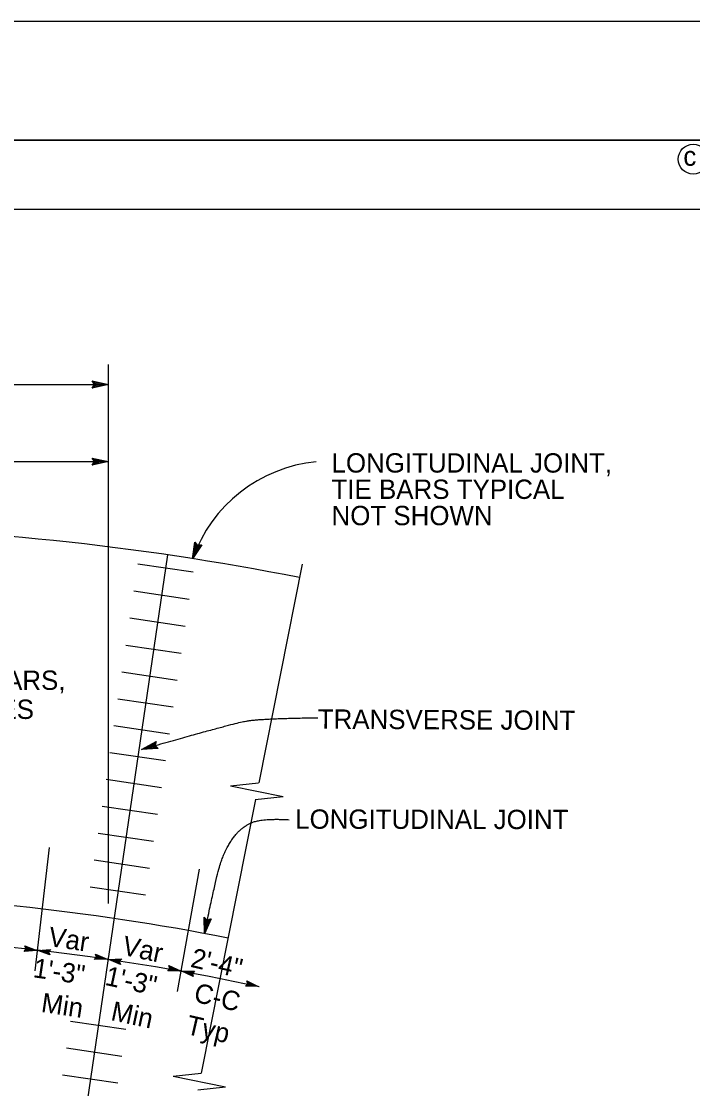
# Model space of a CAD drawing. Extents: x -893 to 867, y -474 to 712.
# Drawn here: x -409.1 to -166.3, y 325.7 to 712 of the extents above; entities that cross this region are included whole.
import ezdxf

# ---------------------------------------------------------------- set-up
doc = ezdxf.new("R2010")
doc.units = 0
for name, color, linetype in [('10 Sheet Format', 7, 'Continuous'), ('56 Stage 3 Anno', 7, 'Continuous'), ('57 Undefined', 7, 'Continuous'), ('60 Nongeo Data', 7, 'Continuous')]:
    doc.layers.add(name, color=color, linetype=linetype)

msp = doc.modelspace()

# ---------------------------------------------------------------- linework, layer by layer
at = {"layer": '10 Sheet Format'}
for p, q in [((-863.46, 668.96), (836.54, 668.96)), ((-813.45, 643.96), (811.55, 643.96))]:
    msp.add_line(p, q, dxfattribs=at)
for points in [[(-893.46, -474.04), (866.54, -474.04), (866.54, 711.96), (-893.46, 711.96)], [(-863.46, -431.04), (836.54, -431.04), (836.54, 668.96), (-863.46, 668.96)]]:
    msp.add_lwpolyline(points, close=True, dxfattribs=at)
msp.add_circle((-166.12, 662.07), 5.42, dxfattribs=at)
at = {"layer": '56 Stage 3 Anno'}
for p, q in [((-408.06, 375.37), (-407.32, 376.28)), ((-403.46, 375.73), (-408.06, 375.37)), ((-408.06, 375.37), (-408.06, 375.37)), ((-404.49, 375.88), (-407.84, 375.62)), ((-407.32, 376.28), (-407.78, 377.36)), ((-407.78, 377.36), (-407.78, 377.36)), ((-407.78, 377.36), (-403.46, 375.73)), ((-405.51, 376.02), (-407.68, 375.85)), ((-407.65, 377.07), (-404.49, 375.88)), ((-407.52, 376.78), (-405.51, 376.02)), ((-406.54, 376.17), (-407.46, 376.1)), ((-407.42, 376.5), (-406.54, 376.17)), ((-403.46, 375.73), (-403.46, 375.73)), ((-403.12, 375.73), (-398.52, 376.06)), ((-398.81, 374.08), (-403.12, 375.73)), ((-403.12, 375.73), (-403.12, 375.73)), ((-398.93, 374.37), (-402.09, 375.58)), ((-402.08, 375.58), (-398.73, 375.82)), ((-401.07, 375.43), (-398.9, 375.59)), ((-399.07, 374.66), (-401.07, 375.43)), ((-400.04, 375.28), (-399.11, 375.34)), ((-399.16, 374.94), (-400.04, 375.28)), ((-398.52, 376.06), (-399.26, 375.17)), ((-399.26, 375.17), (-398.81, 374.08)), ((-398.52, 376.06), (-398.52, 376.06)), ((-398.81, 374.08), (-398.81, 374.08)), ((-382.64, 372.4), (-381.87, 373.27)), ((-378.04, 372.55), (-382.64, 372.4)), ((-382.64, 372.4), (-382.64, 372.4)), ((-379.06, 372.74), (-382.42, 372.63)), ((-381.87, 373.27), (-382.28, 374.37)), ((-382.28, 374.37), (-382.28, 374.37)), ((-382.28, 374.37), (-378.04, 372.55)), ((-380.07, 372.93), (-382.24, 372.86)), ((-382.16, 374.08), (-379.06, 372.74)), ((-382.04, 373.78), (-380.07, 372.93)), ((-381.09, 373.13), (-382.02, 373.1)), ((-381.96, 373.5), (-381.09, 373.13)), ((-378.04, 372.55), (-378.04, 372.55)), ((-377.46, 372.43), (-372.86, 372.6)), ((-373.22, 370.63), (-377.46, 372.43)), ((-377.46, 372.43), (-377.46, 372.43)), ((-376.44, 372.24), (-373.08, 372.37)), ((-373.33, 370.92), (-376.44, 372.24)), ((-375.42, 372.06), (-373.26, 372.14)), ((-373.45, 371.22), (-375.42, 372.06)), ((-374.41, 371.87), (-373.48, 371.9)), ((-373.54, 371.5), (-374.41, 371.87)), ((-372.86, 372.6), (-373.63, 371.73)), ((-373.63, 371.73), (-373.22, 370.63)), ((-372.86, 372.6), (-372.86, 372.6)), ((-373.22, 370.63), (-373.22, 370.63)), ((-356.11, 368.31), (-355.32, 369.17)), ((-351.5, 368.37), (-356.11, 368.31)), ((-356.11, 368.31), (-356.11, 368.31)), ((-352.52, 368.58), (-355.88, 368.54)), ((-355.32, 369.17), (-355.7, 370.27)), ((-355.7, 370.27), (-355.7, 370.27)), ((-355.7, 370.27), (-351.5, 368.37)), ((-353.53, 368.79), (-355.7, 368.77)), ((-355.6, 369.98), (-352.51, 368.58)), ((-355.48, 369.68), (-353.53, 368.79)), ((-354.54, 369.01), (-355.47, 369)), ((-355.4, 369.4), (-354.54, 369.01)), ((-351.5, 368.37), (-351.5, 368.37)), ((-346.87, 366.25), (-351.02, 368.24)), ((-351.02, 368.24), (-351.02, 368.24)), ((-351.02, 368.24), (-346.41, 368.2)), ((-346.96, 366.54), (-350.01, 368.01)), ((-350.01, 368.01), (-346.65, 367.97)), ((-347.07, 366.85), (-349, 367.77)), ((-349, 367.77), (-346.83, 367.75)), ((-347.14, 367.13), (-348, 367.54)), ((-348, 367.54), (-347.07, 367.53)), ((-346.41, 368.2), (-347.22, 367.36)), ((-347.22, 367.36), (-346.87, 366.25)), ((-346.41, 368.2), (-346.41, 368.2)), ((-346.87, 366.25), (-346.87, 366.25)), ((-327.98, 362.79), (-327.15, 363.6)), ((-325.38, 363.13), (-327.55, 363.22)), ((-327.15, 363.6), (-327.47, 364.72)), ((-327.47, 364.72), (-327.47, 364.72)), ((-327.47, 364.72), (-323.38, 362.6)), ((-327.38, 364.42), (-324.38, 362.86)), ((-326.38, 363.4), (-327.31, 363.43)), ((-327.28, 364.12), (-325.38, 363.13)), ((-327.22, 363.83), (-326.38, 363.4)), ((-323.38, 362.6), (-327.98, 362.79)), ((-327.98, 362.79), (-327.98, 362.79)), ((-324.38, 362.86), (-327.74, 363)), ((-323.38, 362.6), (-323.38, 362.6))]:
    msp.add_line(p, q, dxfattribs=at)
at = {"layer": '60 Nongeo Data'}
for p, q in [((-377.52, 392.69), (-377.52, 587.75)), ((-599.72, 580.53), (-377.52, 580.53)), ((-486.93, 552.6), (-377.52, 552.6)), ((-356.25, 518.88), (-392, 275.49)), ((-346.94, 512.56), (-366.98, 515.5)), ((-307.52, 515.55), (-323.21, 436.35)), ((-348.38, 502.76), (-368.41, 505.71)), ((-349.82, 492.97), (-369.85, 495.91)), ((-351.26, 483.17), (-371.29, 486.12)), ((-352.69, 473.45), (-372.72, 476.4)), ((-354.11, 463.73), (-374.15, 466.67)), ((-355.54, 454.01), (-375.58, 456.95)), ((-356.97, 444.29), (-377.01, 447.23)), ((-358.4, 434.57), (-378.43, 437.51)), ((-333.43, 435.3), (-323.25, 436.36)), ((-333.42, 435.32), (-314.38, 431.42)), ((-324.4, 430.31), (-344.03, 331.24)), ((-324.49, 430.31), (-314.38, 431.42)), ((-359.83, 424.85), (-379.86, 427.79)), ((-361.26, 415.13), (-381.29, 418.07)), ((-399.03, 412.97), (-404.22, 368.27)), ((-362.68, 405.41), (-382.72, 408.35)), ((-344.77, 405.17), (-352.67, 360.87)), ((-364.11, 395.69), (-384.15, 398.63)), ((-371.25, 347.08), (-391.29, 350.03)), ((-372.68, 337.36), (-392.72, 340.31)), ((-374.11, 327.64), (-394.14, 330.59)), ((-354.22, 330.17), (-344.05, 331.24)), ((-354.22, 330.19), (-335.18, 326.3)), ((-345.28, 325.19), (-335.18, 326.3))]:
    msp.add_line(p, q, dxfattribs=at)
for points in [[(-383.39, 581.85), (-377.49, 580.53), (-383.39, 579.22), (-383.18, 579.57), (-378.85, 580.53), (-383.18, 581.5), (-382.97, 581.15), (-380.2, 580.53), (-382.97, 579.92), (-382.76, 580.27), (-381.56, 580.53), (-382.77, 580.8), (-382.6, 580.53), (-383.39, 579.22), (-382.6, 580.53)], [(-383.4, 553.92), (-377.49, 552.6), (-383.4, 551.29), (-383.19, 551.64), (-378.86, 552.59), (-383.19, 553.57), (-382.98, 553.22), (-380.21, 552.6), (-382.98, 551.99), (-382.77, 552.33), (-381.57, 552.6), (-382.77, 552.87), (-382.61, 552.6), (-383.4, 551.29), (-382.61, 552.6)], [(-343.83, 522.47), (-347.19, 517.44), (-346.28, 523.42), (-346.03, 523.1), (-346.7, 518.72), (-344.23, 522.4), (-344.63, 522.34), (-346.21, 519.98), (-345.78, 522.78), (-345.53, 522.46), (-345.72, 521.24), (-345.04, 522.27), (-345.35, 522.21), (-346.28, 523.42), (-345.35, 522.21)], [(-359.61, 448.81), (-365.65, 448.46), (-360.32, 451.34), (-360.43, 450.94), (-364.33, 448.84), (-359.9, 449.09), (-360.2, 449.37), (-363.03, 449.2), (-360.54, 450.55), (-360.64, 450.16), (-361.72, 449.58), (-360.49, 449.65), (-360.72, 449.86), (-360.32, 451.34), (-360.72, 449.86)], [(-340.36, 387.18), (-342.84, 381.66), (-342.93, 387.7), (-342.63, 387.43), (-342.56, 383), (-340.74, 387.04), (-341.13, 386.91), (-342.29, 384.32), (-342.34, 387.15), (-342.04, 386.88), (-342.02, 385.65), (-341.51, 386.77), (-341.81, 386.67), (-342.93, 387.7), (-341.81, 386.67)]]:
    msp.add_lwpolyline(points, close=True, dxfattribs=at)
for centre, radius, start, end in [((-297.16, 499.85), 52.98, 95.7017, 160.5515), ((-498.14, -446.89), 976.13, 78.79703, 99.8941), ((-498.14, -446.89), 843.13, 78.79703, 99.78838), ((-498.14, -446.89), 828.13, 77.79463, 98.90171)]:
    msp.add_arc(centre, radius, start, end, dxfattribs=at)
for points in [[(-365.65, 448.46), (-333.2, 457.69), (-322.85, 459.65), (-301.87, 459.93)], [(-342.83, 381.79), (-338.46, 403.14), (-335.06, 412.85), (-329.72, 420.13), (-322.27, 423.58), (-312.22, 423.01)]]:
    msp.add_open_spline(points, degree=2, dxfattribs=at)

# ---------------------------------------------------------------- texts
at = {"layer": '10 Sheet Format'}
msp.add_text('c 2019 California Department of Transportation', height=7, dxfattribs=at).set_placement((-169.68, 659.67))
at = {"layer": '57 Undefined'}
for s, rotation, p in [('LONGITUDINAL JOINT,', 359.9915, (-296.89, 548.65)), ('TIE BARS TYPICAL ', 359.9915, (-296.89, 539.12)), ('NOT SHOWN', 359.9915, (-296.89, 529.6)), ('DOWEL BARS,', 0.1469, (-458.1, 469.85)), ('SEE NOTES', 0.1469, (-458.07, 459.35)), ('TRANSVERSE JOINT', 359.6915, (-301.87, 455.96)), ('LONGITUDINAL JOINT', 359.9046, (-310.05, 419.75)), ('Var', 351.5587, (-399.61, 377.36)), ('Var', 347.9823, (-372.98, 374.21)), ('2\'-4"', 347.0406, (-348.21, 369.81)), ('1\'-3"', 351.5587, (-405.08, 366.04)), ('1\'-3"', 347.9823, (-379.15, 363.26)), ('C-C', 347.0406, (-347.06, 357.23)), ('Min', 351.5587, (-402.18, 353.48)), ('Min', 347.9823, (-377.03, 350.54)), ('Typ', 347.0406, (-349.87, 345.56))]:
    msp.add_text(s, height=7, rotation=rotation, dxfattribs=at).set_placement(p)

doc.saveas('drawing.dxf')
